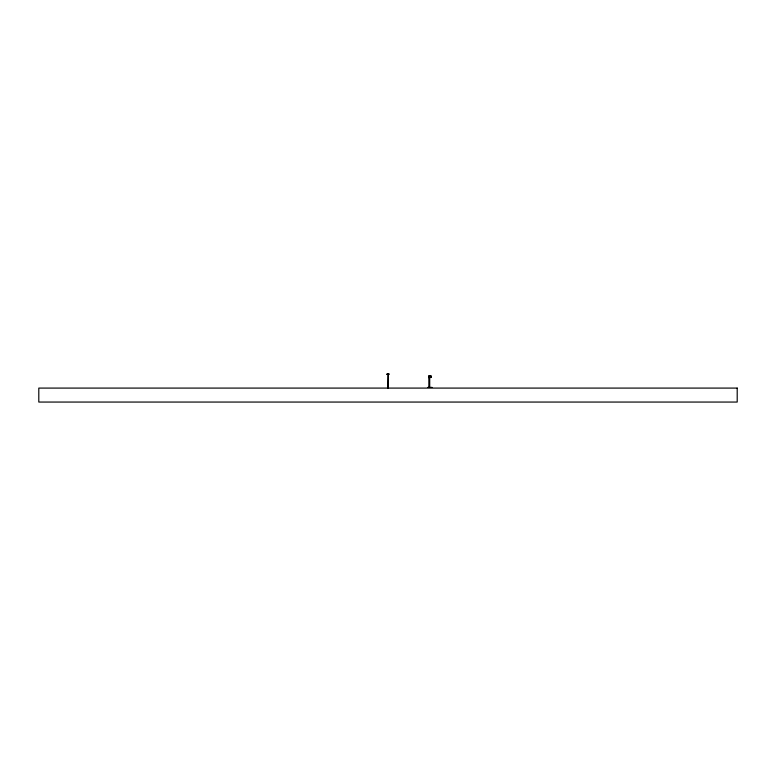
<?xml version="1.0" encoding="UTF-8"?>
<svg xmlns="http://www.w3.org/2000/svg" width="776" height="776" viewBox="0 0 776 776"><rect width="100%" height="100%" fill="white"/><g stroke="black" fill="none" stroke-linecap="round" stroke-linejoin="round"><path stroke-width="1.16" d="M386.817 374.168L389.28 374.119L386.855 374.265M387.777 374.245L388.078 374.498M429.361 376.409L429.904 377.126L430.447 376.409M429.836 376.282L429.836 376.855L430.147 376.409M388.378 374.216L388.213 388.087M429.506 376.176L430.302 376.176M388.019 374.284L387.787 388.087M428.856 375.885C426.994 380.415 435.336 375.177 428.856 375.885L428.866 387.389M428.507 377.311L431.301 377.311M427.886 387.389L432.077 387.389M430.952 375.885L430.952 377.281M429.71 377.34L429.71 387.389M737.2 388.087L38.8 388.087L38.8 402.055L737.2 402.055L737.2 388.087"/></g></svg>
